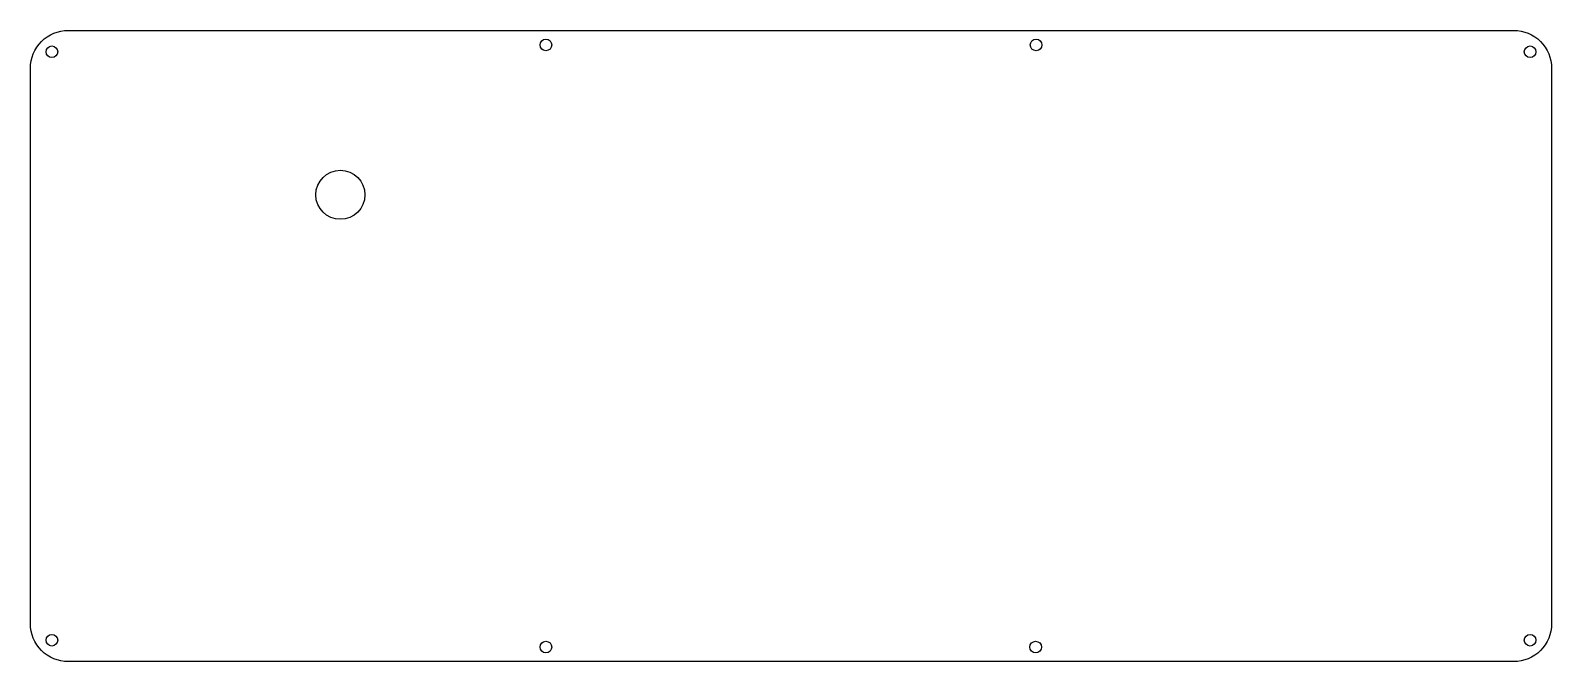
# Model space of a CAD drawing. Header units: millimetres. Extents: x -16 to 245, y 119 to 227.
import ezdxf

# ---------------------------------------------------------------- set-up
doc = ezdxf.new("R2010")
doc.units = ezdxf.units.MM
doc.layers.get('0').update_dxf_attribs({"linetype": 'CONTINUOUS'})

msp = doc.modelspace()

# ---------------------------------------------------------------- linework, layer by layer
msp.add_lwpolyline([(244.62, 125.47, -0.414214), (238.13, 118.97), (-9.53, 118.97, -0.414214), (-16.02, 125.47), (-16.02, 220.73, -0.414214), (-9.53, 227.23), (238.13, 227.23, -0.414214), (244.62, 220.73)], format="xyb", close=True)
for centre, radius in [((-12.35, 223.55), 1), ((72.3, 224.73), 1), ((156.3, 224.73), 1), ((240.95, 223.55), 1), ((37.08, 199.03), 4.2), ((-12.35, 122.65), 1), ((240.95, 122.65), 1), ((72.3, 121.47), 1), ((156.22, 121.47), 1)]:
    msp.add_circle(centre, radius)

doc.saveas('drawing.dxf')
